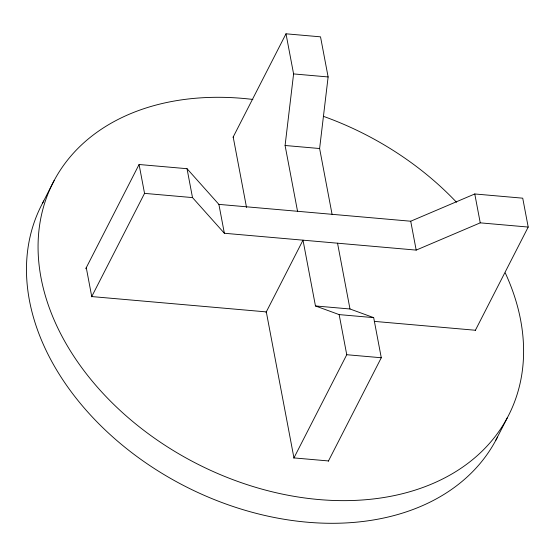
<?xml version="1.0" encoding="UTF-8"?>
<svg xmlns="http://www.w3.org/2000/svg" width="556" height="556" viewBox="0 0 556 556"><rect width="100%" height="100%" fill="white"/><g stroke="black" fill="none" stroke-linecap="round" stroke-linejoin="round"><path stroke-width="0.83" d="M297.543 211.28L285.089 145.491L293.596 73.92L285.999 33.805L320.527 36.835L328.123 76.95L319.617 148.528L332.071 214.31M42.597 203.107L54.189 180.457M85.742 268.722L139.076 164.5L187.031 168.704L218.89 204.379L224.36 233.263L416.187 250.103L480.245 222.852L528.2 227.056L522.73 198.179L474.775 193.968L410.717 221.219L218.89 204.379M91.601 296.834L144.546 193.377L139.076 164.5M233.061 137.262L285.999 33.805M266.004 312.472L303.006 240.164L315.46 305.953L339.153 314.606L373.681 317.636L381.277 357.751L328.339 461.209M293.804 458.179L346.749 354.721L339.153 314.606M475.262 330.514L528.2 227.056M495.882 440.137L507.475 417.486M293.596 73.92L328.123 76.95M285.089 145.491L319.617 148.528M144.546 193.377L192.501 197.588L224.36 233.263M315.46 305.953L349.988 308.983L373.681 317.636M374.285 321.375L475.394 330.25M346.749 354.721L381.277 357.751M328.471 460.945L293.943 457.915L266.303 311.895L91.74 296.57L86.27 267.686M474.775 193.968L480.245 222.852M410.717 221.219L416.187 250.103M337.541 243.194L349.988 308.983M233.193 136.998L246.53 207.457M187.031 168.704L192.501 197.588M505.293 272.975A255.767 184.912 27.1 0 1 352.358 500.504A255.767 184.912 27.1 0 1 43.257 288.015A255.767 184.912 27.1 0 1 252.876 99.448M323.314 116.294A255.767 184.912 27.1 0 1 456.504 202.252M497.46 437.099A255.767 184.912 27.1 0 1 182.785 485.089A255.767 184.912 27.1 0 1 43.806 200.89"/></g></svg>
